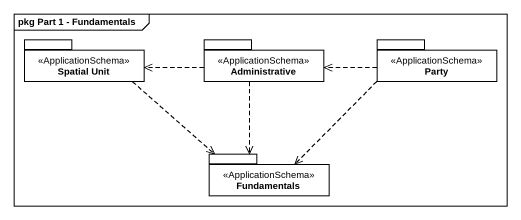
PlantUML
@startuml
mainframe pkg Part 1 - Fundamentals
package "Spatial Unit" as Spatial_Unit <<ApplicationSchema>> #FFFFFF {
}
package Administrative <<ApplicationSchema>> #FFFFFF {
}
package Party <<ApplicationSchema>> #FFFFFF {
}
package Fundamentals <<ApplicationSchema>> #FFFFFF {
}
Spatial_Unit ..> Fundamentals
Administrative .left.> Spatial_Unit
Administrative ..> Fundamentals
Party .left.> Administrative
Party ..> Fundamentals
@enduml
